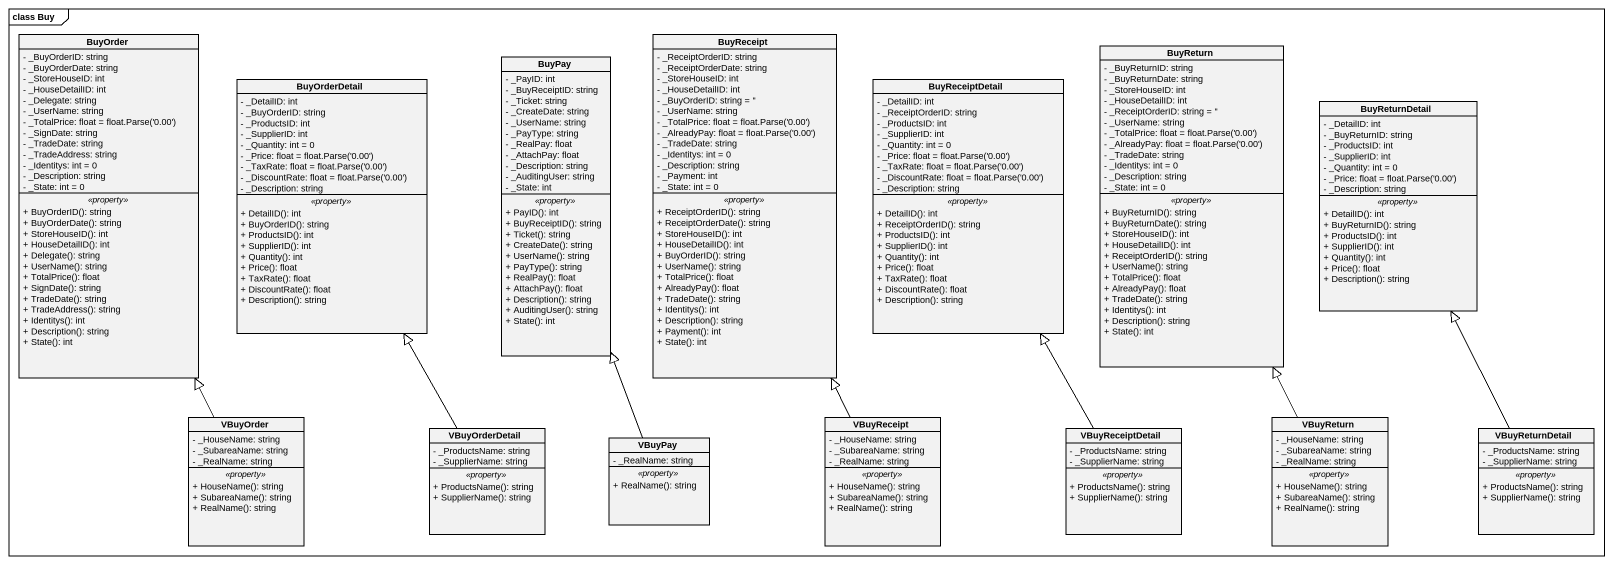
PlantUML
@startuml
mainframe class Buy
hide circle
hide empty members
skinparam classAttributeIconSize 0
class BuyOrder {
  - _BuyOrderID: string
  - _BuyOrderDate: string
  - _StoreHouseID: int
  - _HouseDetailID: int
  - _Delegate: string
  - _UserName: string
  {field} - _TotalPrice: float = float.Parse('0.00')
  - _SignDate: string
  - _TradeDate: string
  - _TradeAddress: string
  - _Identitys: int = 0
  - _Description: string
  - _State: int = 0
  .. <<property>> ..
  + BuyOrderID(): string
  + BuyOrderDate(): string
  + StoreHouseID(): int
  + HouseDetailID(): int
  + Delegate(): string
  + UserName(): string
  + TotalPrice(): float
  + SignDate(): string
  + TradeDate(): string
  + TradeAddress(): string
  + Identitys(): int
  + Description(): string
  + State(): int
}
class BuyPay {
  - _PayID: int
  - _BuyReceiptID: string
  - _Ticket: string
  - _CreateDate: string
  - _UserName: string
  - _PayType: string
  - _RealPay: float
  - _AttachPay: float
  - _Description: string
  - _AuditingUser: string
  - _State: int
  .. <<property>> ..
  + PayID(): int
  + BuyReceiptID(): string
  + Ticket(): string
  + CreateDate(): string
  + UserName(): string
  + PayType(): string
  + RealPay(): float
  + AttachPay(): float
  + Description(): string
  + AuditingUser(): string
  + State(): int
}
class BuyReceipt {
  - _ReceiptOrderID: string
  - _ReceiptOrderDate: string
  - _StoreHouseID: int
  - _HouseDetailID: int
  - _BuyOrderID: string = ''
  - _UserName: string
  {field} - _TotalPrice: float = float.Parse('0.00')
  {field} - _AlreadyPay: float = float.Parse('0.00')
  - _TradeDate: string
  - _Identitys: int = 0
  - _Description: string
  - _Payment: int
  - _State: int = 0
  .. <<property>> ..
  + ReceiptOrderID(): string
  + ReceiptOrderDate(): string
  + StoreHouseID(): int
  + HouseDetailID(): int
  + BuyOrderID(): string
  + UserName(): string
  + TotalPrice(): float
  + AlreadyPay(): float
  + TradeDate(): string
  + Identitys(): int
  + Description(): string
  + Payment(): int
  + State(): int
}
class BuyReturn {
  - _BuyReturnID: string
  - _BuyReturnDate: string
  - _StoreHouseID: int
  - _HouseDetailID: int
  - _ReceiptOrderID: string = ''
  - _UserName: string
  {field} - _TotalPrice: float = float.Parse('0.00')
  {field} - _AlreadyPay: float = float.Parse('0.00')
  - _TradeDate: string
  - _Identitys: int = 0
  - _Description: string
  - _State: int = 0
  .. <<property>> ..
  + BuyReturnID(): string
  + BuyReturnDate(): string
  + StoreHouseID(): int
  + HouseDetailID(): int
  + ReceiptOrderID(): string
  + UserName(): string
  + TotalPrice(): float
  + AlreadyPay(): float
  + TradeDate(): string
  + Identitys(): int
  + Description(): string
  + State(): int
}
class BuyOrderDetail {
  - _DetailID: int
  - _BuyOrderID: string
  - _ProductsID: int
  - _SupplierID: int
  - _Quantity: int = 0
  {field} - _Price: float = float.Parse('0.00')
  {field} - _TaxRate: float = float.Parse('0.00')
  {field} - _DiscountRate: float = float.Parse('0.00')
  - _Description: string
  .. <<property>> ..
  + DetailID(): int
  + BuyOrderID(): string
  + ProductsID(): int
  + SupplierID(): int
  + Quantity(): int
  + Price(): float
  + TaxRate(): float
  + DiscountRate(): float
  + Description(): string
}
class BuyReceiptDetail {
  - _DetailID: int
  - _ReceiptOrderID: string
  - _ProductsID: int
  - _SupplierID: int
  - _Quantity: int = 0
  {field} - _Price: float = float.Parse('0.00')
  {field} - _TaxRate: float = float.Parse('0.00')
  {field} - _DiscountRate: float = float.Parse('0.00')
  - _Description: string
  .. <<property>> ..
  + DetailID(): int
  + ReceiptOrderID(): string
  + ProductsID(): int
  + SupplierID(): int
  + Quantity(): int
  + Price(): float
  + TaxRate(): float
  + DiscountRate(): float
  + Description(): string
}
class BuyReturnDetail {
  - _DetailID: int
  - _BuyReturnID: string
  - _ProductsID: int
  - _SupplierID: int
  - _Quantity: int = 0
  {field} - _Price: float = float.Parse('0.00')
  - _Description: string
  .. <<property>> ..
  + DetailID(): int
  + BuyReturnID(): string
  + ProductsID(): int
  + SupplierID(): int
  + Quantity(): int
  + Price(): float
  + Description(): string
}
class VBuyOrder {
  - _HouseName: string
  - _SubareaName: string
  - _RealName: string
  .. <<property>> ..
  + HouseName(): string
  + SubareaName(): string
  + RealName(): string
}
class VBuyOrderDetail {
  - _ProductsName: string
  - _SupplierName: string
  .. <<property>> ..
  + ProductsName(): string
  + SupplierName(): string
}
class VBuyPay {
  - _RealName: string
  .. <<property>> ..
  + RealName(): string
}
class VBuyReceipt {
  - _HouseName: string
  - _SubareaName: string
  - _RealName: string
  .. <<property>> ..
  + HouseName(): string
  + SubareaName(): string
  + RealName(): string
}
class VBuyReceiptDetail {
  - _ProductsName: string
  - _SupplierName: string
  .. <<property>> ..
  + ProductsName(): string
  + SupplierName(): string
}
class VBuyReturn {
  - _HouseName: string
  - _SubareaName: string
  - _RealName: string
  .. <<property>> ..
  + HouseName(): string
  + SubareaName(): string
  + RealName(): string
}
class VBuyReturnDetail {
  - _ProductsName: string
  - _SupplierName: string
  .. <<property>> ..
  + ProductsName(): string
  + SupplierName(): string
}
VBuyOrder -up-|> BuyOrder
VBuyOrderDetail -up-|> BuyOrderDetail
VBuyPay -up-|> BuyPay
VBuyReceipt -up-|> BuyReceipt
VBuyReceiptDetail -up-|> BuyReceiptDetail
VBuyReturn -up-|> BuyReturn
VBuyReturnDetail -up-|> BuyReturnDetail
@enduml
